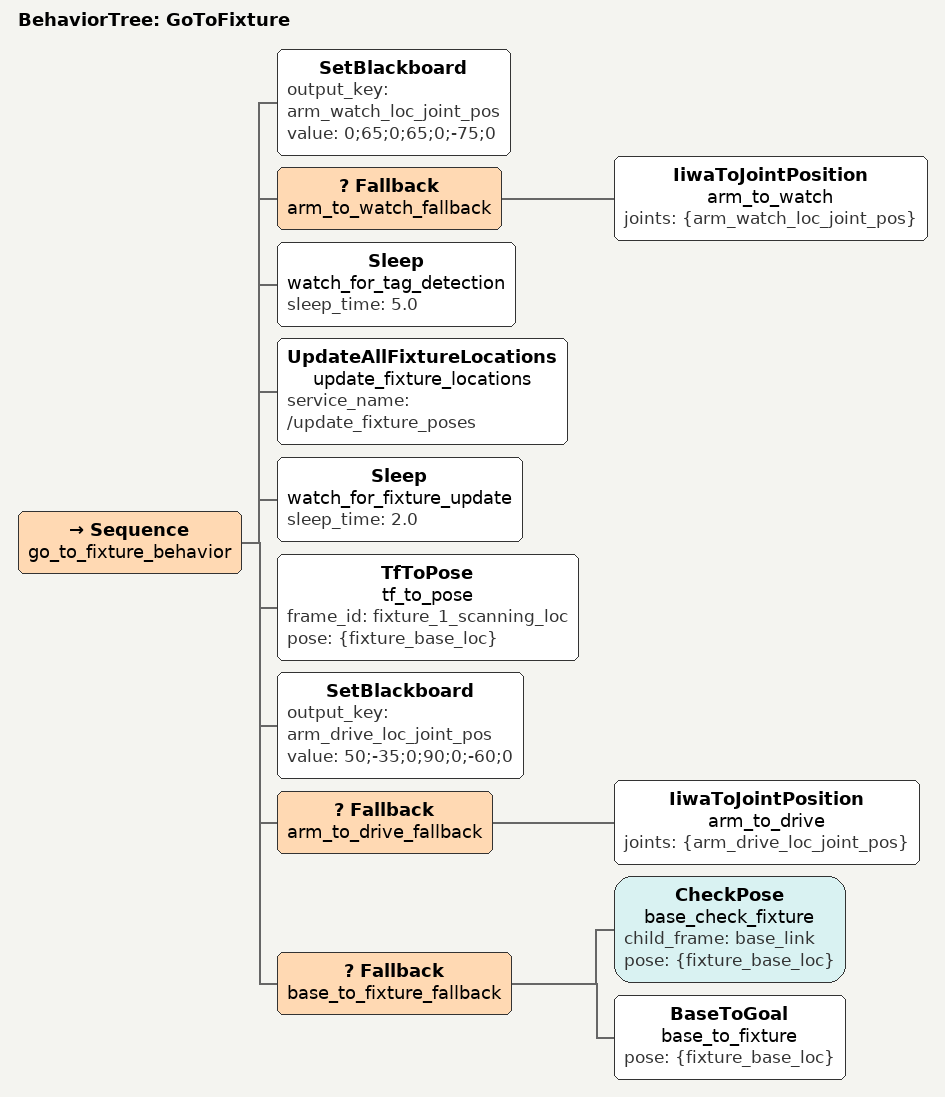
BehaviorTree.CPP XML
<root BTCPP_format="4" >
  <BehaviorTree ID="GoToFixture">
    <Sequence name="go_to_fixture_behavior">
      <!-- Set targets to the blackboard -->
      <SetBlackboard output_key="arm_watch_loc_joint_pos" value="0;65;0;65;0;-75;0"/>
      <!-- Put the arm in the fixture watching position -->
      <Fallback name="arm_to_watch_fallback">
        <IiwaToJointPosition name="arm_to_watch" joints="{arm_watch_loc_joint_pos}"/>
      </Fallback>
      <Sleep name="watch_for_tag_detection" sleep_time="5.0"/>
      <UpdateAllFixtureLocations name="update_fixture_locations" service_name="/update_fixture_poses"/>
      <Sleep name="watch_for_fixture_update" sleep_time="2.0"/>
      <TfToPose name="tf_to_pose" frame_id="fixture_1_scanning_loc" pose="{fixture_base_loc}"/>
      <SetBlackboard output_key="arm_drive_loc_joint_pos" value="50;-35;0;90;0;-60;0"/>
      <Fallback name="arm_to_drive_fallback">
        <IiwaToJointPosition name="arm_to_drive" joints="{arm_drive_loc_joint_pos}"/>
      </Fallback>
      <Fallback name="base_to_fixture_fallback">
        <CheckPose name="base_check_fixture" child_frame="base_link" pose="{fixture_base_loc}"/>
        <BaseToGoal name="base_to_fixture" pose="{fixture_base_loc}"/>
      </Fallback>
    </Sequence>
  </BehaviorTree>
</root>
